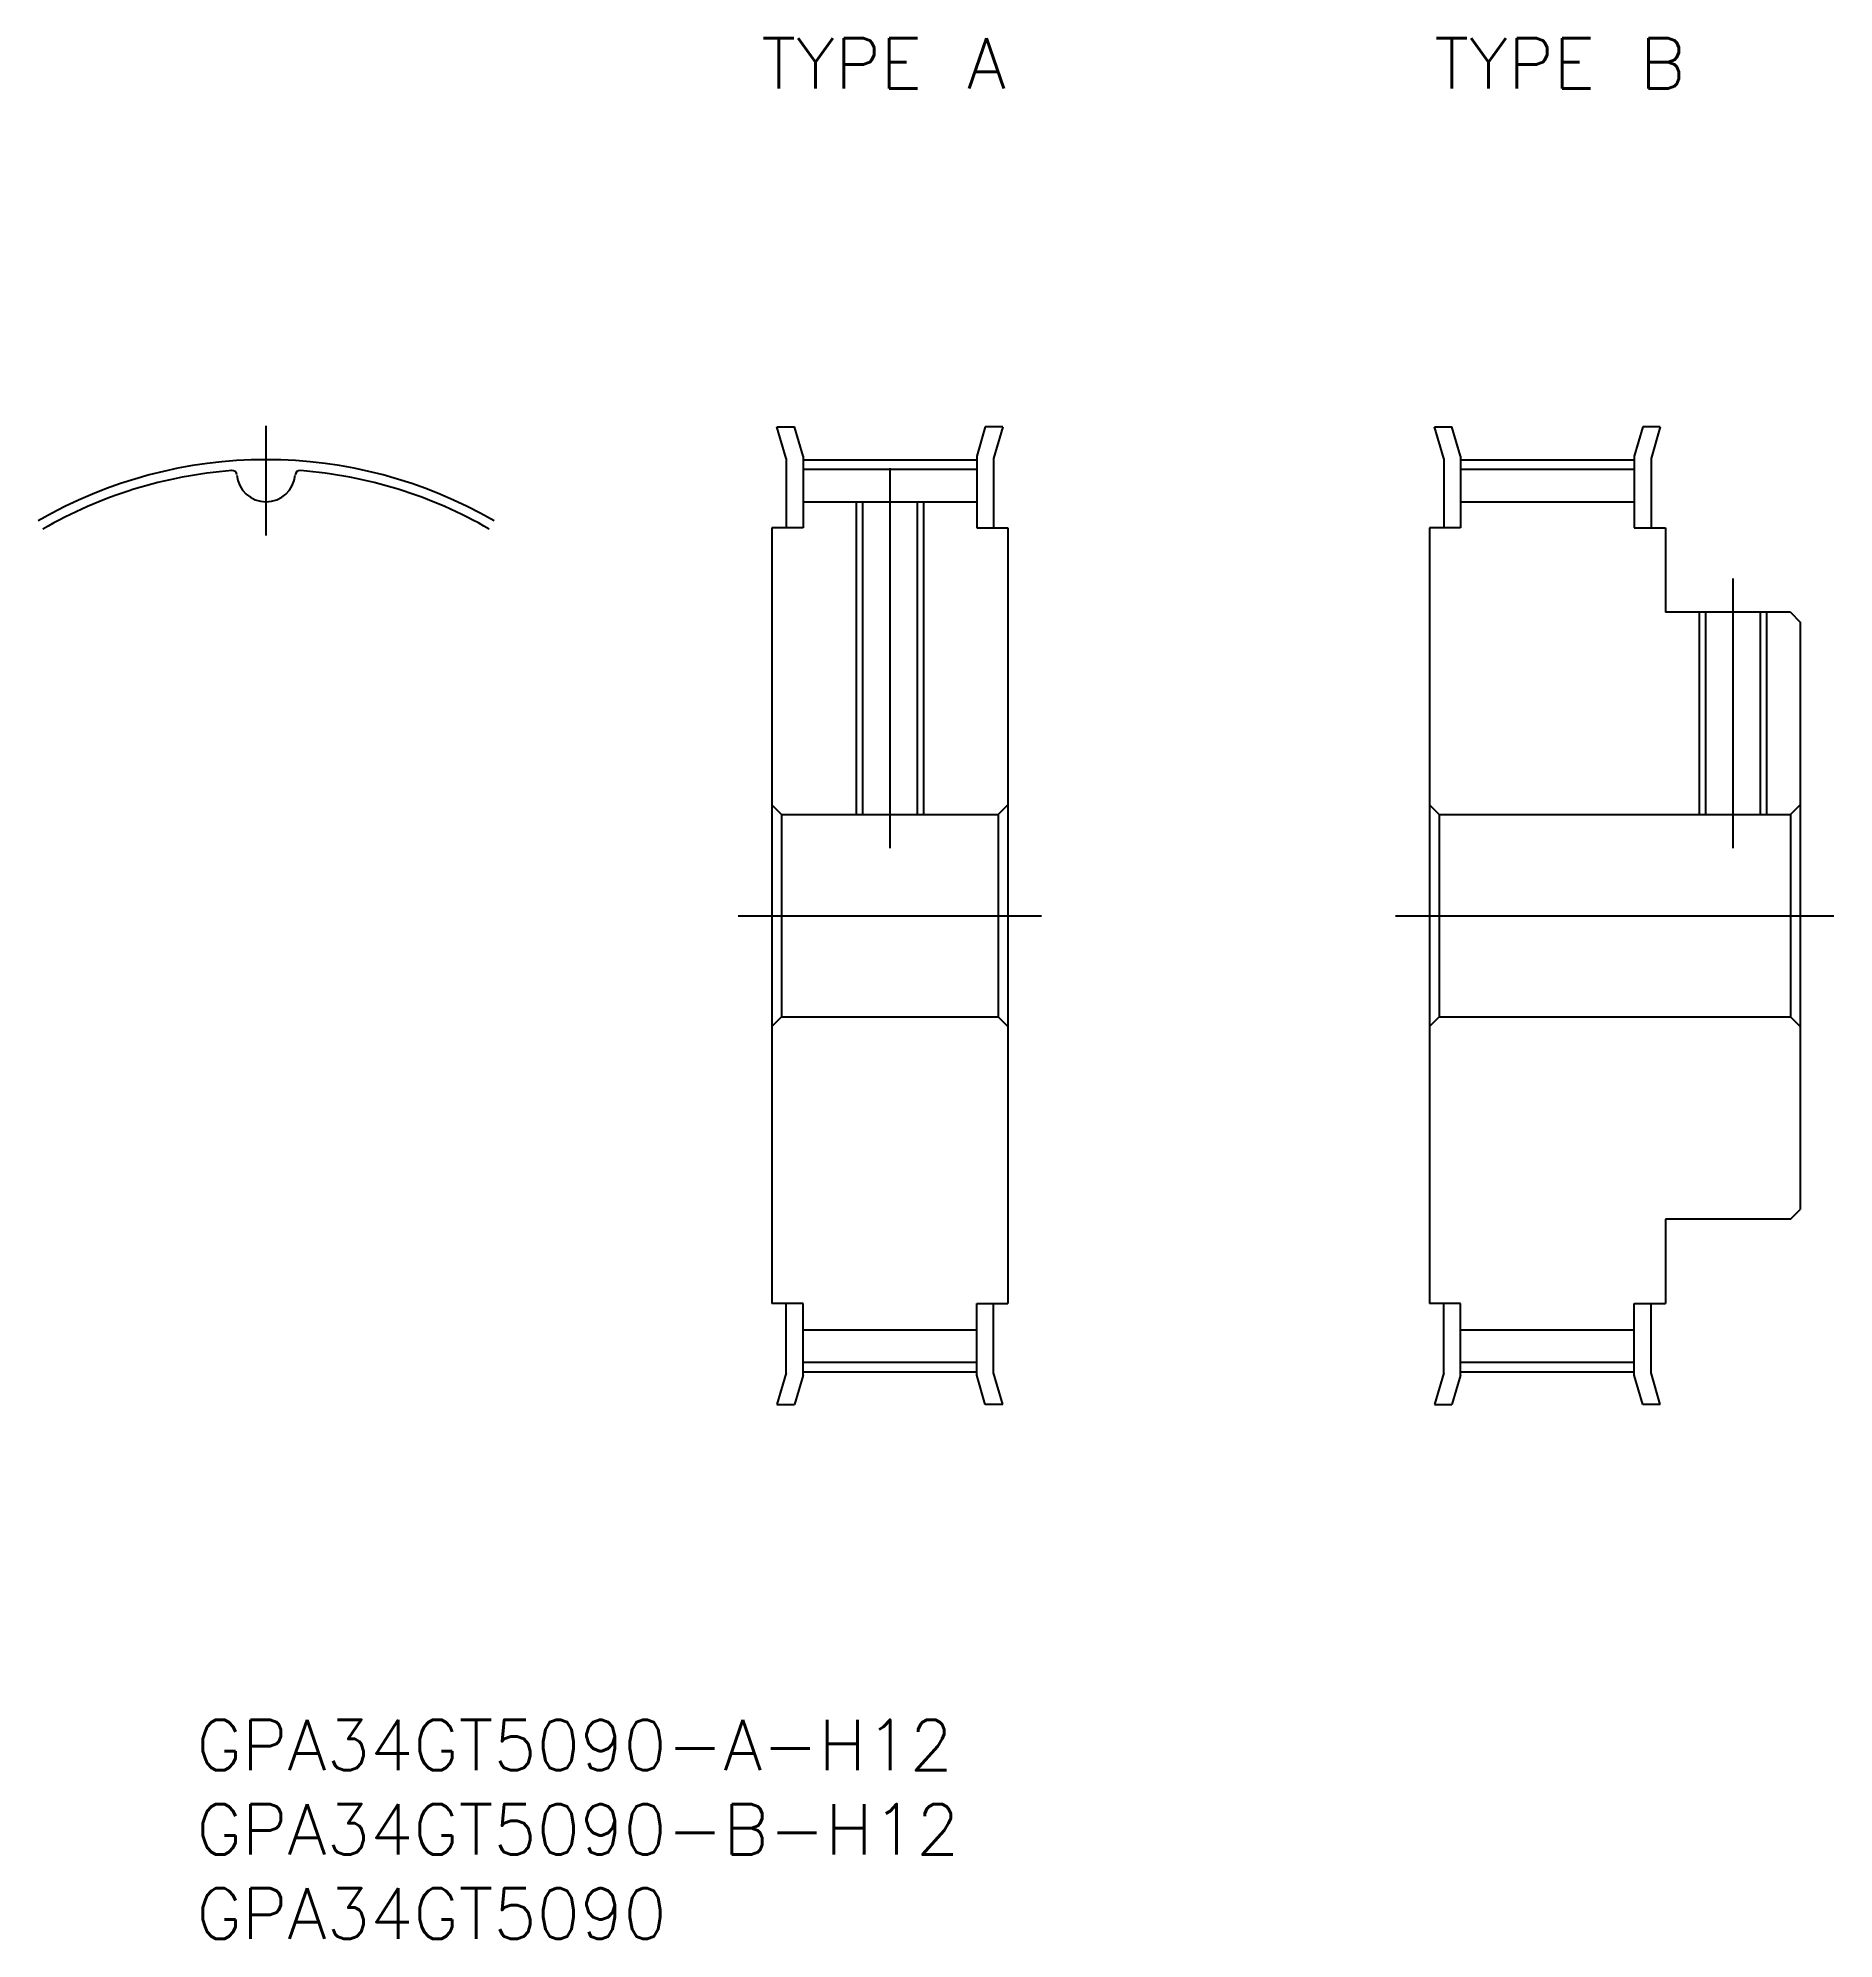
# Model space of a CAD drawing. Extents: x -14 to 93, y -61 to 52.
import ezdxf

# ---------------------------------------------------------------- set-up
doc = ezdxf.new("R2010")
doc.units = 0
doc.linetypes.add('CENTER', pattern=[50.8, 31.75, -6.35, 6.35, -6.35])
doc.layers.get('0').update_dxf_attribs({"linetype": 'CONTINUOUS'})
doc.layers.add('CENTER', color=1, linetype='CONTINUOUS')
doc.styles.get("Standard").update_dxf_attribs({"font": 'txt.shx', "height": 3, "bigfont": 'bigfont.shx'})

# ---------------------------------------------------------------- blocks, each defined once
blk = doc.blocks.new('*U2')
at = {"color": 7, "linetype": 'CONTINUOUS'}
blk.add_text('GPA34GT5090-B-H12', height=3, dxfattribs=at).set_placement((-4.13, -55.69))
blk = doc.blocks.new('*U3')
at = {"color": 7, "linetype": 'CONTINUOUS'}
blk.add_text('GPA34GT5090', height=3, dxfattribs=at).set_placement((-4.13, -60.69))
blk = doc.blocks.new('*U4')
at = {"color": 7, "linetype": 'CONTINUOUS'}
blk.add_text('TYPE A', height=3, dxfattribs=at).set_placement((29.38, 49.06))
blk = doc.blocks.new('*U5')
at = {"color": 7, "linetype": 'CONTINUOUS'}
blk.add_text('TYPE B', height=3, dxfattribs=at).set_placement((69.3, 49.06))
blk = doc.blocks.new('*U6')
at = {"color": 7, "linetype": 'CONTINUOUS'}
blk.add_text('GPA34GT5090-A-H12', height=3, dxfattribs=at).set_placement((-4.13, -50.69))

msp = doc.modelspace()

# ---------------------------------------------------------------- linework, layer by layer
at = {"color": 7, "linetype": 'CONTINUOUS'}
for p, q in [((30.3, 29), (31.34, 29)), ((30.85, 27.11), (30.3, 29)), ((31.85, 27.25), (31.34, 29)), ((42.66, 29), (42.15, 27.25)), ((43.7, 29), (42.66, 29)), ((43.7, 29), (43.15, 27.11)), ((69.3, 29), (70.34, 29)), ((69.85, 27.11), (69.3, 29)), ((70.85, 27.25), (70.34, 29)), ((81.66, 29), (81.15, 27.25)), ((82.7, 29), (81.66, 29)), ((82.7, 29), (82.15, 27.11)), ((30.85, 27.11), (30.85, 23)), ((31.85, 27.25), (31.85, 23)), ((42.15, 27.25), (42.15, 23)), ((43.15, 27.11), (43.15, 23)), ((69.85, 27.11), (69.85, 23)), ((70.85, 27.25), (70.85, 23)), ((81.15, 27.25), (81.15, 23)), ((82.15, 27.11), (82.15, 23)), ((31.85, 26.48), (42.15, 26.48)), ((70.85, 26.48), (81.15, 26.48)), ((31.85, 24.55), (42.15, 24.55)), ((35.38, 24.55), (35.38, 6)), ((38.62, 24.55), (38.62, 6)), ((70.85, 24.55), (81.15, 24.55)), ((30, 23), (30, -23)), ((31.85, 23), (30, 23)), ((42.15, 23), (44, 23)), ((44, 23), (44, -23)), ((69, 23), (69, -23)), ((70.85, 23), (69, 23)), ((81.15, 23), (83, 23)), ((83, 23), (83, 18)), ((90.42, 18), (83, 18)), ((85.38, 18), (85.38, 6)), ((88.62, 18), (88.62, 6)), ((90.42, 18), (91, 17.42)), ((91, 17.42), (91, -17.42)), ((30, 6.58), (30.58, 6)), ((30.58, 6), (43.42, 6)), ((30.58, 6), (30.58, -6)), ((44, 6.58), (43.42, 6)), ((43.42, 6), (43.42, -6)), ((69, 6.58), (69.58, 6)), ((69.58, 6), (90.42, 6)), ((69.58, 6), (69.58, -6)), ((91, 6.58), (90.42, 6)), ((90.42, 6), (90.42, -6)), ((30, -6.58), (30.58, -6)), ((30.58, -6), (43.42, -6)), ((44, -6.58), (43.42, -6)), ((69, -6.58), (69.58, -6)), ((69.58, -6), (90.42, -6)), ((91, -6.58), (90.42, -6)), ((90.42, -18), (83, -18)), ((83, -18), (83, -23)), ((90.42, -18), (91, -17.42)), ((31.85, -23), (30, -23)), ((30.85, -27.11), (30.85, -23)), ((31.85, -27.25), (31.85, -23)), ((42.15, -27.25), (42.15, -23)), ((42.15, -23), (44, -23)), ((43.15, -27.11), (43.15, -23)), ((70.85, -23), (69, -23)), ((69.85, -27.11), (69.85, -23)), ((70.85, -27.25), (70.85, -23)), ((81.15, -27.25), (81.15, -23)), ((81.15, -23), (83, -23)), ((82.15, -27.11), (82.15, -23)), ((31.85, -24.56), (42.15, -24.56)), ((70.85, -24.56), (81.15, -24.56)), ((31.85, -26.48), (42.15, -26.48)), ((70.85, -26.48), (81.15, -26.48)), ((30.85, -27.11), (30.3, -29)), ((31.85, -27.25), (31.34, -29)), ((42.66, -29), (42.15, -27.25)), ((43.7, -29), (43.15, -27.11)), ((69.85, -27.11), (69.3, -29)), ((70.85, -27.25), (70.34, -29)), ((81.66, -29), (81.15, -27.25)), ((82.7, -29), (82.15, -27.11)), ((30.3, -29), (31.34, -29)), ((43.7, -29), (42.66, -29)), ((69.3, -29), (70.34, -29)), ((82.7, -29), (81.66, -29))]:
    msp.add_line(p, q, dxfattribs=at)
at = {"color": 3, "linetype": 'CONTINUOUS'}
for p, q in [((35, 24.55), (35, 6)), ((39, 24.55), (39, 6)), ((85, 18), (85, 6)), ((89, 18), (89, 6))]:
    msp.add_line(p, q, dxfattribs=at)
at = {"color": 7, "linetype": 'CONTINUOUS'}
for centre, radius, start, end in [((0, 0), 26.48, 94.4204, 120), ((-2.02, 26.12), 0.29, 4.9376, 94.4204), ((0, 26.29), 1.74, 184.9376, 355.0624), ((2.02, 26.12), 0.29, 85.5796, 175.0624), ((0, 0), 26.48, 60, 85.5796)]:
    msp.add_arc(centre, radius, start, end, dxfattribs=at)
at = {"layer": 'CENTER', "color": 1, "linetype": 'CENTER'}
for p, q in [((0, 22.56), (0, 29.05)), ((31.85, 27.05), (42.15, 27.05)), ((37, 26.55), (37, 4)), ((70.85, 27.05), (81.15, 27.05)), ((87, 20), (87, 4)), ((28, 0), (46, 0)), ((67, 0), (93, 0)), ((31.85, -27.06), (42.15, -27.06)), ((70.85, -27.06), (81.15, -27.06))]:
    msp.add_line(p, q, dxfattribs=at)
msp.add_arc((0, 0), 27.05, 60, 120, dxfattribs=at)

# ---------------------------------------------------------------- block references
at = {"color": 7, "linetype": 'CONTINUOUS'}
for name in ['*U4', '*U5', '*U6', '*U2', '*U3']:
    msp.add_blockref(name, (0, 0), dxfattribs=at)

doc.saveas('drawing.dxf')
